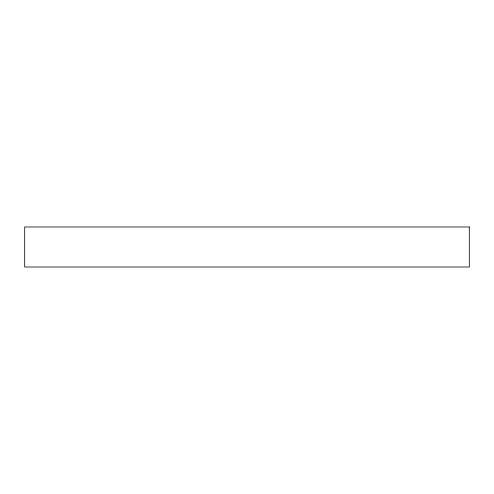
<?xml version="1.0" encoding="UTF-8"?>
<svg xmlns="http://www.w3.org/2000/svg" width="494" height="494" viewBox="0 0 494 494"><rect width="100%" height="100%" fill="white"/><g stroke="black" fill="none" stroke-linecap="round" stroke-linejoin="round"><path stroke-width="0.74" d="M469.3 226.993L24.7 226.993L24.7 267.007L469.3 267.007L469.3 226.993"/></g></svg>
